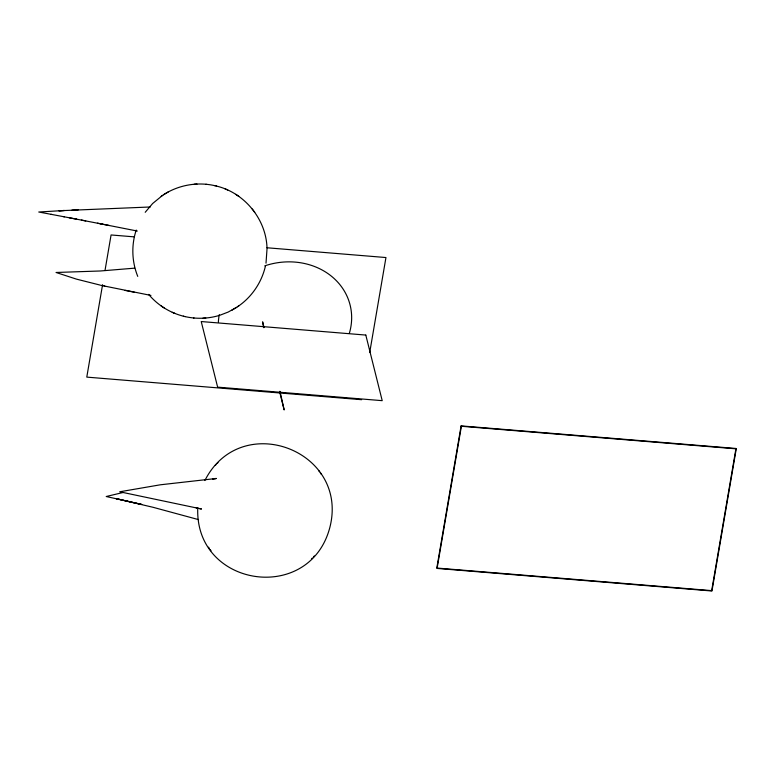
<?xml version="1.0" encoding="UTF-8"?>
<svg xmlns="http://www.w3.org/2000/svg" width="775" height="775" viewBox="0 0 775 775"><rect width="100%" height="100%" fill="white"/><g stroke="black" fill="none" stroke-linecap="round" stroke-linejoin="round"><path stroke-width="1.16" d="M197.751 508.09C194.806 587.363 309.603 604.481 329.821 527.562C349.632 450.643 240.986 409.268 204.881 480.51M102.571 284.716L86.781 377.115L361.644 399.697M105.003 270.504L111.077 234.961L133.988 236.84M369.743 352.315L385.95 257.542L266.6 247.738M266.009 263.18L267.046 248.523M265.428 266.067C261.688 282.526 251.536 297.435 237.479 306.793M136.235 230.068C131.217 245.045 131.808 261.756 137.747 276.384M145.206 212.292L152.627 203.525L162.45 195.484M215.314 465.339L215.973 464.661M217.358 463.247L217.959 462.607M311.724 558.727L312.335 558.087M313.71 556.663L314.369 555.985M163.457 194.825L165.947 193.275M236.482 307.452L228.199 312.054L219.722 315.309M161.2 196.317C176.584 185.351 196.695 181.369 215.082 185.738M238.729 305.96L231.764 310.281M166.935 192.713L168.175 191.997M218.308 315.725C207.458 318.806 195.833 319.106 184.847 316.539M123.022 492.503L106.223 496.513L141.728 504.448L116.153 498.635L153.179 507.325L198.536 519.618M134.695 268.15L100.45 270.979L56.052 272.48L76.386 279.107L100.459 285.171M216.118 478.504L212.553 478.843L216.08 478.514M216.409 478.466L160.318 484.801L119.718 491.786L198.991 508.468M194.147 184.256L196.995 184.072M202.934 318.205L205.792 318.021M58.735 210.781L64.325 210.49L38.75 212.011L51.392 214.384M59.336 210.752L150.263 206.983M71.92 210.112L78.314 209.802M205.917 184.276L206.412 184.324M193.517 317.953L194.021 318.002M150.931 295.42L104.024 285.965M51.005 214.307L64.335 216.826M63.637 216.7L76.677 219.18L69.295 217.775M75.766 219.005L102.038 224.082M81.394 220.081L85.734 220.923M97.427 223.181L109.294 225.506M100.992 223.878L137.32 231.047M125.075 290.412L134.366 292.233M196.162 507.848L201.229 508.952M199.349 508.545L201.452 509.001M101.254 285.336L104.828 286.14M216.089 185.981C243.96 192.423 265.67 218.463 266.978 247.06M148.655 294.403C157.674 305.176 170.19 312.974 183.84 316.297M214.733 185.661L216.583 186.097M183.355 316.181L185.206 316.617M225.05 188.868L227.685 189.991M172.244 312.286L173.581 312.858M173.658 312.887L174.879 313.41M238.729 196.317L235.774 194.341M161.2 305.96L162.469 306.803M162.983 307.142L164.155 307.937M252.253 209.017L253.115 210.161M253.851 211.12L254.742 212.311M318.68 470.551L319.532 471.762M320.327 472.915L321.189 474.155M208.494 547.179L209.357 548.419M210.151 549.562L211.003 550.783M264.072 327.622L262.618 321.828L263.577 327.612M280.007 391.404L284.163 409.946L279.523 391.394M264.798 265.844A67.144 58.958 -14 0 1 331.09 275.929A67.144 58.958 -14 0 1 349.351 333.289M218.366 322.012A67.144 58.958 -14 0 1 219.296 314.602M461.106 425.892L436.809 568.046L711.683 590.627L735.979 448.473L461.106 425.892M461.387 426.269L437.081 568.424L711.954 591.005L736.25 448.851L461.387 426.269M365.81 335.071L201.229 321.548L217.63 387.142L382.211 400.665L365.81 335.071"/></g></svg>
